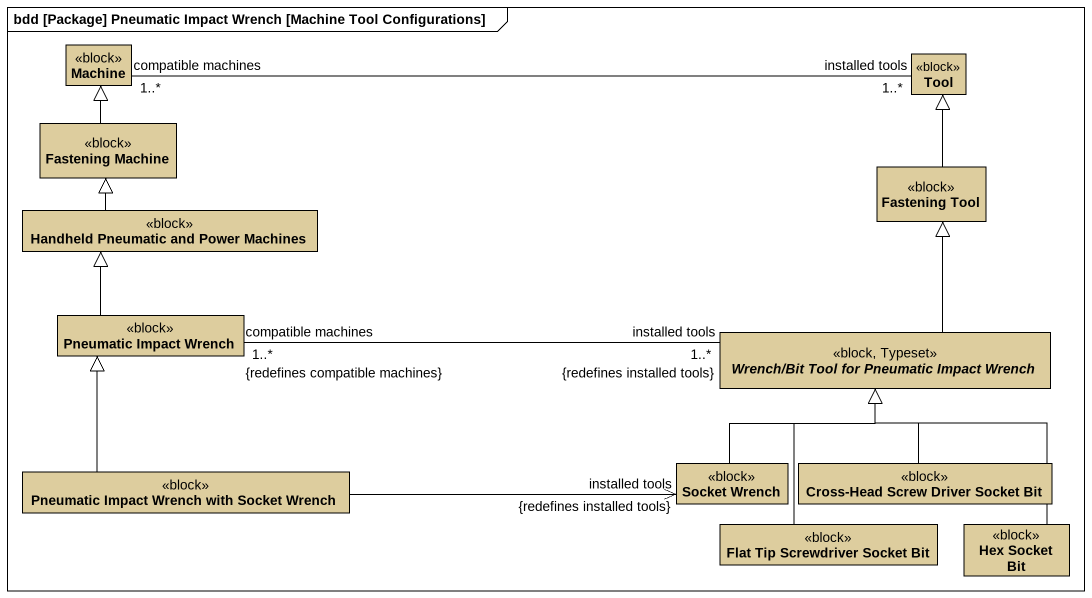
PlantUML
@startuml
mainframe bdd [Package] Pneumatic Impact Wrench [Machine Tool Configurations]
hide circle
hide empty members
class Machine <<block>> #DDCD9E
class Tool <<block>> #DDCD9E
class "Fastening Machine" as Fastening_Machine <<block>> #DDCD9E
class "Fastening Tool" as Fastening_Tool <<block>> #DDCD9E
class "Handheld Pneumatic and Power Machines" as Handheld_Pneumatic_and <<block>> #DDCD9E
class "Pneumatic Impact Wrench" as Pneumatic_Impact_Wrench <<block>> #DDCD9E
abstract class "Wrench/Bit Tool for Pneumatic Impact Wrench" as Wrench_Bit_Tool_for <<block, Typeset>> #DDCD9E
class "Pneumatic Impact Wrench with Socket Wrench" as Pneumatic_Impact_Wrench_2 <<block>> #DDCD9E
class "Socket Wrench" as Socket_Wrench <<block>> #DDCD9E
class "Cross-Head Screw Driver Socket Bit" as Cross_Head_Screw_Driver <<block>> #DDCD9E
class "Flat Tip Screwdriver Socket Bit" as Flat_Tip_Screwdriver_Socket <<block>> #DDCD9E
class "Hex Socket Bit" as Hex_Socket_Bit <<block>> #DDCD9E
Machine "compatible machines\n1..*" -right- "installed tools\n1..*" Tool
Fastening_Machine -up-|> Machine
Fastening_Tool -up-|> Tool
Handheld_Pneumatic_and -up-|> Fastening_Machine
Pneumatic_Impact_Wrench -up-|> Handheld_Pneumatic_and
Pneumatic_Impact_Wrench "compatible machines\n1..*\n{redefines compatible machines}" -right- "installed tools\n1..*\n{redefines installed tools}" Wrench_Bit_Tool_for
Wrench_Bit_Tool_for -up-|> Fastening_Tool
Pneumatic_Impact_Wrench_2 -up-|> Pneumatic_Impact_Wrench
Pneumatic_Impact_Wrench_2 -right-> "installed tools\n{redefines installed tools}" Socket_Wrench
Socket_Wrench -up-|> Wrench_Bit_Tool_for
Cross_Head_Screw_Driver -up-|> Wrench_Bit_Tool_for
Flat_Tip_Screwdriver_Socket -up-|> Wrench_Bit_Tool_for
Hex_Socket_Bit -up-|> Wrench_Bit_Tool_for
@enduml
